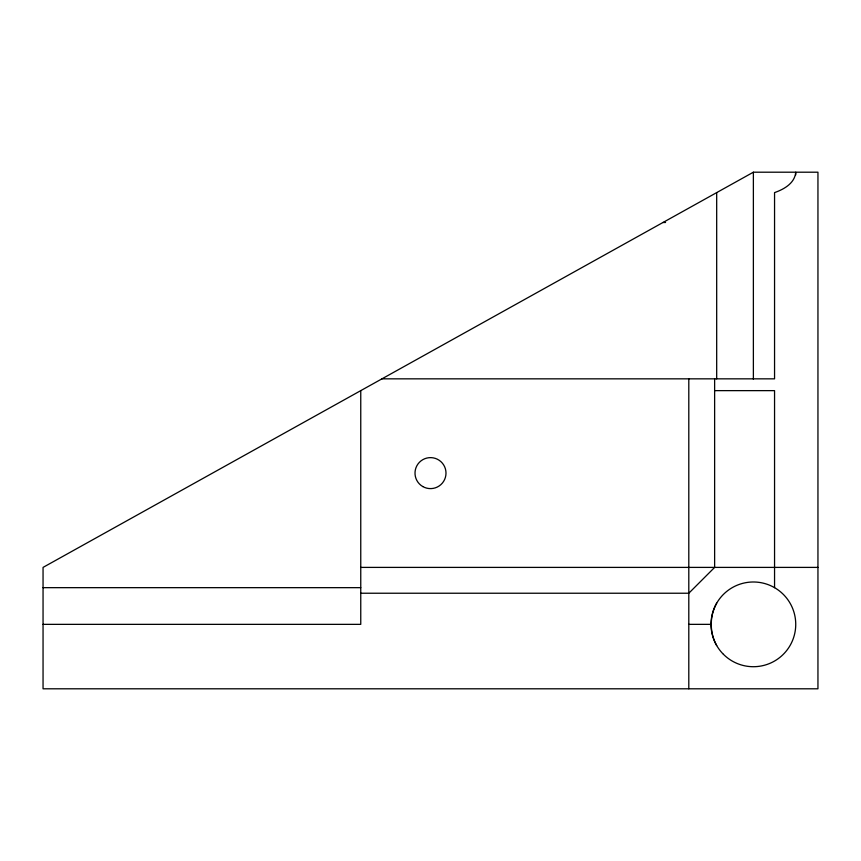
<?xml version="1.0" encoding="UTF-8"?>
<svg xmlns="http://www.w3.org/2000/svg" width="861" height="861" viewBox="0 0 861 861"><rect width="100%" height="100%" fill="white"/><g stroke="black" fill="none" stroke-linecap="round" stroke-linejoin="round"><path stroke-width="1.29" d="M716.686 645.535C709.453 632.491 709.453 616.218 716.686 603.174M753.375 172.2L43.05 567.399L43.05 688.8L817.95 688.8L817.95 172.2L753.375 172.2L753.375 379.26M662.97 222.493L665.553 222.493M381.961 378.84L774.556 378.84L774.556 192.606C783.951 189.323 794.832 183.253 795.736 172.2L795.736 174.891M714.63 390.636L774.556 390.636L774.556 587.665M360.759 567.399L817.95 567.399M43.05 587.665L360.759 587.665M360.759 593.229L688.8 593.229L714.63 567.399L714.63 378.84M43.05 624.354L360.759 624.354L360.759 390.636M688.8 624.354L711.014 624.354M716.686 192.606L716.686 378.84M688.8 378.84L688.8 688.8M422.751 486.54A15.498 15.498 0 0 0 445.998 473.12A15.498 15.498 0 0 0 422.751 459.699A15.498 15.498 0 0 0 422.751 486.54M723.423 654.306A42.361 42.361 0 0 0 794.294 635.321A42.361 42.361 0 0 0 742.408 583.435A42.361 42.361 0 0 0 723.423 654.306"/></g></svg>
